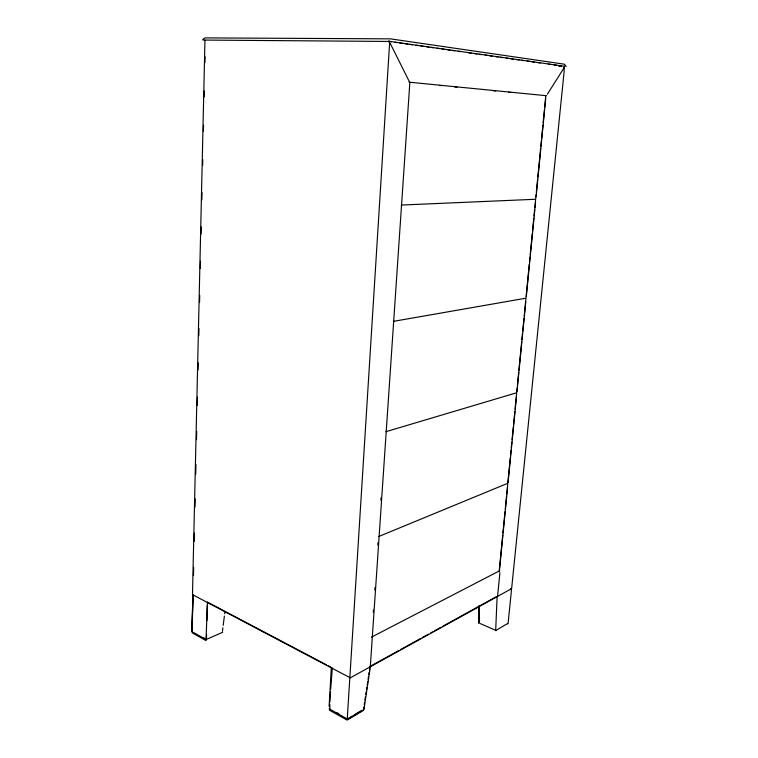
<?xml version="1.0" encoding="UTF-8"?>
<svg xmlns="http://www.w3.org/2000/svg" width="758" height="758" viewBox="0 0 758 758"><rect width="100%" height="100%" fill="white"/><g stroke="black" fill="none" stroke-linecap="round" stroke-linejoin="round"><path stroke-width="1.14" d="M478.772 605.907L478.933 623.351L479.208 605.945M479.407 611.535L479.444 609.214M192.494 594.338L204.954 40.079L390.171 41.463M193.053 594.518L191.821 631.575L206.384 639.761M192.011 631.49L192.778 596.916L193.385 594.698M192.314 624.838L192.902 598.318M193.47 575.606L193.66 567.335M194.238 541.326L194.418 533.054M195.005 507.045L195.185 498.773M195.744 473.949L195.952 464.493M196.502 439.668L196.692 431.397M197.269 405.388L197.45 397.116M198.056 369.932L198.217 362.836M198.823 335.652L198.984 328.555M199.562 302.556L199.724 295.459M200.33 268.275L200.491 261.178M201.097 233.995L201.249 226.898M201.855 199.714L202.016 192.617M202.623 165.434L202.756 159.521M203.39 131.153L203.523 125.241M204.148 96.872L204.281 90.96M204.916 62.592L205.048 56.679M206.451 639.392L206.574 634.73M206.934 620.745L207.322 605.595M329.105 706.304L331.312 668.13M329.796 704.353L329.919 708.796M329.929 702.012L330.535 691.504M330.678 689.164L332.298 667.921M373.287 612.36L373.448 610M374.803 589.923L374.964 587.564M377.835 545.049L377.986 542.69M380.857 500.185L381.018 497.816M370.302 666.68L409.822 82.859M499.134 571.731L502.715 535.205M502.942 532.846L505.017 511.631M505.254 509.272L506.524 496.31M506.751 493.96L510.333 457.425M510.57 455.075L511.025 450.356M511.262 447.997L511.84 442.104M512.067 439.754L513.337 426.792M513.573 424.433L514.843 411.471M515.07 409.112L517.155 387.906M517.382 385.547L518.652 372.585M518.879 370.226L521.656 341.943M521.883 339.584L522.461 333.7M522.698 331.341L523.967 318.379M524.195 316.02L529.283 264.172M529.51 261.813L529.975 257.104M530.202 254.745L532.287 233.53M532.514 231.181L533.784 218.219M534.02 215.859L534.598 209.966M534.826 207.607L536.096 194.645M536.323 192.286L537.602 179.324M537.829 176.974L540.606 148.691M540.833 146.332L541.411 140.438M541.638 138.089L542.908 125.117M543.145 122.768L544.415 109.806M544.642 107.447L545.798 95.66L546.291 95.688M499.531 569.58L507.595 487.318M508.078 482.429L516.501 396.538M517.003 391.441L525.806 301.675M526.327 296.34L535.536 202.433M536.086 196.853L545.732 98.512M497.58 596.319L499.901 572.726M508.068 623.654L511.394 590.833L511.157 588.89L510.466 588.881M511.631 588.549L564.17 71.176L564.028 67.699L563.535 67.689M566.122 66.353L564.378 64.184L390.417 38.848L205.011 37.9L202.841 39.312L202.831 39.937L205.181 40.212M222.435 631.225L222.88 627.738M223.184 625.407L224.377 616.112M224.681 613.781L224.974 611.46M363.878 707.043L363.594 709.763L347.695 719.247L329.095 708.787M364.228 704.732L364.579 702.42M364.93 700.098L365.451 696.63M365.801 694.309L366.152 691.997M366.502 689.685L366.853 687.364M367.204 685.052L367.725 681.584M368.075 679.263L368.426 676.951M368.776 674.639L369.118 672.318M369.468 670.006L369.999 666.528M363.935 709.573L369.989 669.399L369.62 666.68M547.352 94.238L564.246 67.566M495.666 630.665L497.125 596.65M496.414 596.688L442.975 626.155M363.082 710.568L347.107 720.1L329.379 710.113M352.224 716.035L347.249 718.991L389.603 43.244L390.143 43.244L409.614 82.196L409.083 82.167L545.798 95.66M354.204 714.851L361.168 710.71M496.888 629.879L506.249 624.308M506.913 623.91L507.604 623.919M370.653 666.102L398.547 650.696M400.612 649.559L420.245 638.71M422.31 637.573L428.516 634.143M430.582 633.006L432.647 631.859M434.713 630.722L440.91 627.292M511.157 588.89L350.291 677.832L192.636 594.689M378.754 536.512L507.102 483.566M207.417 602.098L206.043 639.572L222.672 632.276M385.86 431.709L515.961 392.976M393.326 321.383L525.228 298.311M401.19 205.058L534.921 199.297M389.659 43.339L388.608 41.235L389.138 41.245M558.665 66.06L561.233 66.126M564.407 66.316L564.89 66.325L388.608 41.235M439.507 85.446L441.848 85.673M454.734 86.943L457.074 87.17M493.382 90.742L495.723 90.969M508.609 92.239L510.949 92.467M389.091 41.453L391.431 41.785M394.946 42.287L397.287 42.619M399.627 42.95L401.977 43.291M405.483 43.784L407.832 44.125M410.173 44.457L412.513 44.788M416.028 45.29L418.369 45.622M420.709 45.954L423.049 46.295M426.565 46.788L428.905 47.129M431.245 47.46L433.595 47.792M437.101 48.294L439.451 48.626M441.791 48.957L444.131 49.298M447.646 49.791L449.987 50.132M452.327 50.464L454.667 50.795M458.183 51.298L460.523 51.629M468.728 52.804L471.069 53.136M474.584 53.638L476.924 53.97M479.264 54.301L481.605 54.633M485.12 55.135L487.46 55.467M489.801 55.808L492.15 56.139M495.656 56.642L498.006 56.973M500.346 57.305L502.687 57.636M506.202 58.139L508.542 58.47M510.883 58.811L513.223 59.143M516.738 59.645L519.078 59.977M521.419 60.308L523.769 60.64M527.274 61.142L529.624 61.474M531.964 61.815L534.305 62.147M537.82 62.649L540.16 62.98M548.356 64.146L550.696 64.477M554.212 64.98L556.552 65.311M558.902 65.652L561.242 65.984M499.664 570.765L371.619 637.052L372.064 637.27M480.259 623.588L496.367 630.618M207.626 602.203L231.569 614.823M232.119 615.117L326.319 664.766M328.385 665.856L330.507 666.974M203.476 637.715L205.456 638.833M336.817 712.672L338.788 713.78M192.058 632.74L205.939 640.557"/></g></svg>
